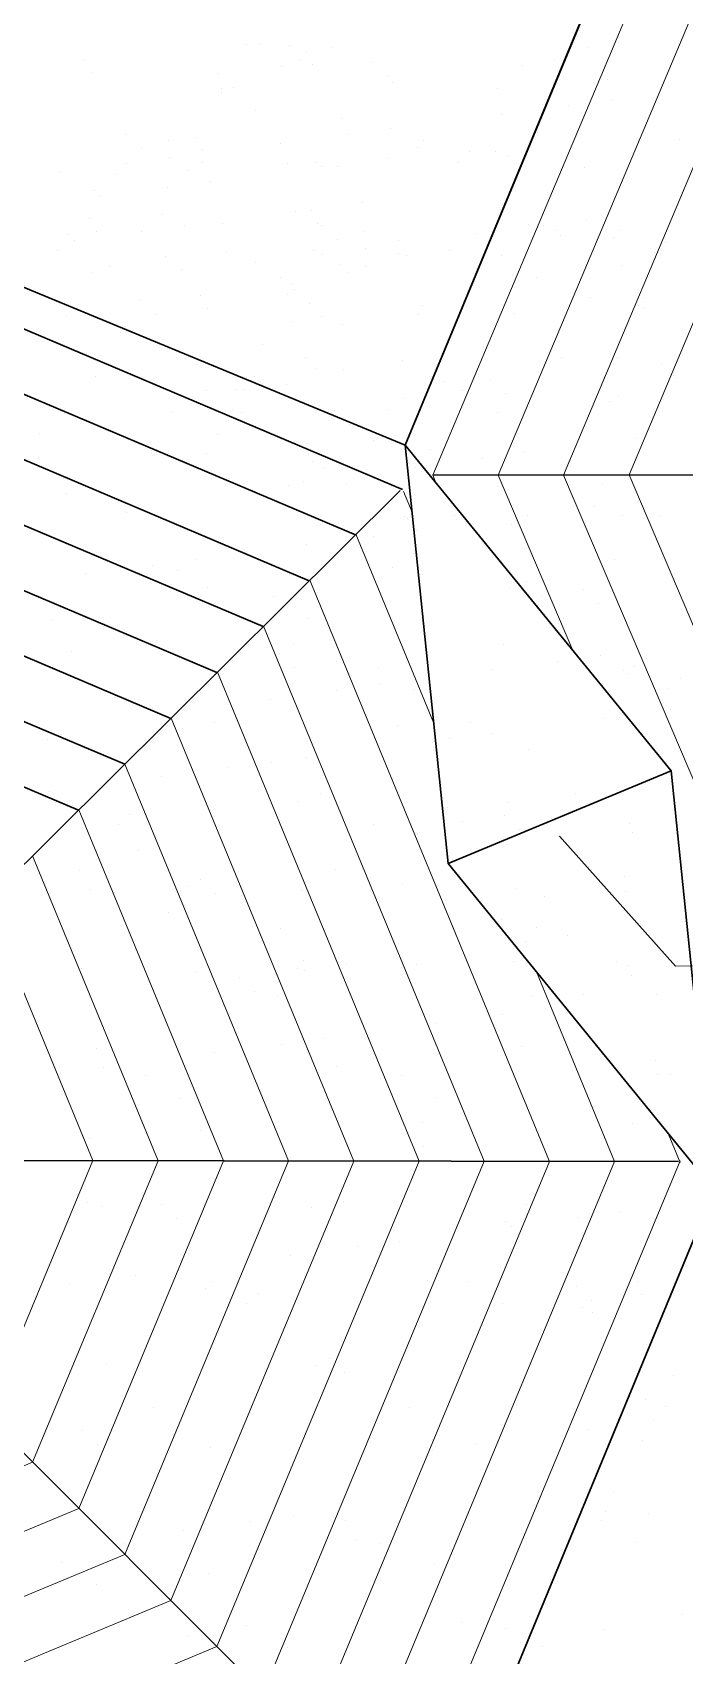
# Model space of a CAD drawing. Header units: inches. Extents: x 279 to 11006, y 233 to 7807.
# Drawn here: x 2343.3 to 2462.4, y 7234.6 to 7530.9 of the extents above; entities that cross this region are included whole.
import ezdxf

# ---------------------------------------------------------------- set-up
doc = ezdxf.new("R2010")
doc.units = ezdxf.units.IN
doc.header["$MEASUREMENT"] = 0
doc.linetypes.add('HIDDEN', pattern=[0.375, 0.25, -0.125])
doc.layers.add('ROOF LINE', color=7, linetype='Continuous', lineweight=30)
doc.layers.add('ROOFLINE', color=7, linetype='HIDDEN', lineweight=30)
doc.layers.add('ROOF_FRAMING_PLAN', color=3, linetype='Continuous')
doc.styles.add('ARCHENTLTD', font='technical.ttf', dxfattribs={"height": 0.1875})
doc.dimstyles.new('ARCHENTLTD', dxfattribs={"dimscale": 0.05, "dimtxt": 0.1875, "dimasz": 3, "dimexe": 9, "dimexo": 1, "dimgap": 2.5, "dimtad": 0, "dimdec": 1, "dimzin": 1, "dimdsep": 46, "dimlunit": 4, "dimtxsty": 'ARCHENTLTD', "dimblk": 'ARCHTICK', "dimcen": 6, "dimclrd": 256, "dimclre": 256, "dimclrt": 256, "dimaunit": 1, "dimadec": 0, "dimazin": 0, "dimtfac": 1, "dimtdec": 1, "dimtofl": 0, "dimtmove": 1, "dimatfit": 3, "dimldrblk": 'ARCHTICK', "dimfxl": 1, "dimfrac": 2, "dimtolj": 1, "dimtzin": 0, "dimlwd": 9, "dimlwe": 9, "dimarcsym": 0})

# ---------------------------------------------------------------- blocks, each defined once
blk = doc.blocks.new('_ArchTick')
at = {"color": 0, "linetype": 'ByBlock', "const_width": 0.15}
blk.add_lwpolyline([(-0.5, -0.5), (0.5, 0.5)], dxfattribs=at)

msp = doc.modelspace()

# ---------------------------------------------------------------- linework, layer by layer
at = {"layer": 'ROOF LINE'}
for p, q in [((2411.34, 7455.58), (2462.34, 7578.79)), ((2411.34, 7455.58), (2462.35, 7578.55)), ((2411.34, 7455.58), (2288.09, 7506.5)), ((2419.16, 7379.19), (2411.34, 7455.58)), ((2411.34, 7455.58), (2459.89, 7396.09)), ((2459.89, 7396.09), (2419.16, 7379.19)), ((2459.89, 7396.09), (2419.16, 7379.19)), ((2467.75, 7319.61), (2459.89, 7396.09)), ((2419.16, 7379.19), (2467.75, 7319.61)), ((2416.8, 7196.42), (2467.75, 7319.61))]:
    msp.add_line(p, q, dxfattribs=at)
at = {"layer": 'ROOF LINE', "color": 93, "lineweight": 9}
for p, q in [((2416.37, 7450.06), (2468.07, 7572.84)), ((2428.32, 7450.09), (2476.48, 7564.46)), ((2440.26, 7450.11), (2484.88, 7556.07)), ((2452.21, 7450.13), (2493.29, 7547.69)), ((2452.21, 7450.13), (2493.59, 7352.94)), ((2416.37, 7450.06), (2416.95, 7448.7)), ((2428.32, 7450.09), (2441.95, 7418.07)), ((2440.26, 7450.11), (2485.23, 7344.49)), ((2412.59, 7443.32), (2411.04, 7447.09)), ((2416.52, 7404.93), (2402.35, 7439.3)), ((2437.67, 7324.8), (2393.91, 7430.91)), ((2425.76, 7324.82), (2385.47, 7422.52)), ((2413.86, 7324.84), (2377.03, 7414.13)), ((2401.95, 7324.86), (2368.6, 7405.74)), ((2390.04, 7324.88), (2360.16, 7397.35)), ((2378.14, 7324.9), (2351.72, 7388.96)), ((2366.23, 7324.92), (2343.28, 7380.57)), ((2354.32, 7324.94), (2334.84, 7372.18)), ((2449.58, 7324.78), (2435.3, 7359.4)), ((2461.55, 7324.6), (2459.37, 7329.88)), ((2354.32, 7324.94), (2334.89, 7278.27)), ((2366.23, 7324.92), (2343.3, 7269.86)), ((2378.14, 7324.9), (2351.72, 7261.45)), ((2390.04, 7324.88), (2360.13, 7253.05)), ((2401.95, 7324.86), (2368.55, 7244.64)), ((2413.86, 7324.84), (2376.96, 7236.23)), ((2425.76, 7324.82), (2385.37, 7227.82)), ((2437.67, 7324.8), (2393.79, 7219.41)), ((2449.58, 7324.78), (2402.2, 7211)), ((2461.55, 7324.91), (2410.62, 7202.6)), ((2288.19, 7246.86), (2343.3, 7269.86)), ((2288.21, 7234.95), (2351.72, 7261.45)), ((2288.23, 7223.04), (2360.13, 7253.05)), ((2288.25, 7211.13), (2368.55, 7244.64)), ((2288.27, 7199.22), (2376.96, 7236.23))]:
    msp.add_line(p, q, dxfattribs=at)
at = {"layer": 'ROOF LINE', "color": 93}
for p, q in [((2288.09, 7499.5), (2410.83, 7447.49)), ((2288.09, 7487.56), (2402.24, 7439.19)), ((2288.1, 7475.61), (2393.81, 7430.81)), ((2288.1, 7463.66), (2385.39, 7422.43)), ((2288.1, 7451.72), (2376.96, 7414.06)), ((2564.57, 7450.36), (2416.37, 7450.06)), ((2306.12, 7343.62), (2410.39, 7447.3)), ((2288.1, 7439.77), (2368.54, 7405.68)), ((2288.1, 7427.82), (2360.11, 7397.3)), ((2288.1, 7415.87), (2351.69, 7388.93)), ((2313.98, 7325.01), (2461.22, 7324.76)), ((2306.41, 7306.72), (2416.8, 7196.42))]:
    msp.add_line(p, q, dxfattribs=at)
at = {"layer": 'ROOFLINE', "color": 7, "linetype": 'Continuous', "lineweight": 25, "ltscale": 100}
for p, q in [((2382.44, 7528.73), (2382.44, 7528.73)), ((2384.75, 7528.89), (2384.75, 7528.89)), ((2390.22, 7528.48), (2390.22, 7528.48)), ((2393.31, 7527.34), (2393.31, 7527.34)), ((2398.06, 7528.16), (2398.06, 7528.16)), ((2444.78, 7528.25), (2444.78, 7528.25)), ((2352.79, 7525.88), (2352.79, 7525.88)), ((2388.77, 7524.7), (2388.77, 7524.7)), ((2391.98, 7525.78), (2391.98, 7525.78)), ((2394.47, 7524.99), (2394.47, 7524.99)), ((2405.42, 7525.37), (2405.42, 7525.37)), ((2432.84, 7524.81), (2432.84, 7524.81)), ((2438.69, 7525.86), (2438.69, 7525.86)), ((2353.96, 7523.53), (2353.96, 7523.53)), ((2377.24, 7523.37), (2377.24, 7523.37)), ((2408.18, 7522.84), (2408.18, 7522.84)), ((2409.11, 7521.82), (2409.11, 7521.82)), ((2448.37, 7522.32), (2448.37, 7522.32)), ((2377.7, 7520.67), (2377.7, 7520.67)), ((2377.82, 7519.88), (2377.82, 7519.88)), ((2380, 7520.84), (2380, 7520.84)), ((2428.19, 7520.77), (2428.19, 7520.77)), ((2448.99, 7518.65), (2448.99, 7518.65)), ((2384.02, 7516.64), (2384.02, 7516.64)), ((2428.99, 7516.02), (2428.99, 7516.02)), ((2441.18, 7517.62), (2441.18, 7517.62)), ((2399.68, 7515.21), (2399.68, 7515.21)), ((2408.61, 7513.33), (2408.61, 7513.33)), ((2360.33, 7512.2), (2360.33, 7512.2)), ((2363.09, 7509.67), (2363.09, 7509.67)), ((2368.04, 7511.18), (2368.04, 7511.18)), ((2373.08, 7511.82), (2373.08, 7511.82)), ((2374.24, 7509.47), (2374.24, 7509.47)), ((2388.61, 7510.7), (2388.61, 7510.7)), ((2400.81, 7512.31), (2400.81, 7512.31)), ((2413.5, 7509.97), (2413.5, 7509.97)), ((2414.75, 7511.27), (2414.75, 7511.27)), ((2454.02, 7511.43), (2454.02, 7511.43)), ((2461.46, 7511.36), (2461.46, 7511.36)), ((2360.43, 7506.99), (2360.43, 7506.99)), ((2368.24, 7508.02), (2368.24, 7508.02)), ((2374.36, 7507.15), (2374.36, 7507.15)), ((2389.77, 7506.98), (2389.77, 7506.98)), ((2394.93, 7507.16), (2394.93, 7507.16)), ((2399, 7506.5), (2399, 7506.5)), ((2408.32, 7507.98), (2408.32, 7507.98)), ((2421.08, 7507.24), (2421.08, 7507.24)), ((2423.11, 7509.16), (2423.11, 7509.16)), ((2427.8, 7509.22), (2427.8, 7509.22)), ((2430.29, 7508.44), (2430.29, 7508.44)), ((2441.24, 7508.82), (2441.24, 7508.82)), ((2348.23, 7505.38), (2348.23, 7505.38)), ((2358.49, 7505.04), (2358.49, 7505.04)), ((2371.78, 7505.67), (2371.78, 7505.67)), ((2375.75, 7503.69), (2375.75, 7503.69)), ((2396.12, 7506.37), (2396.12, 7506.37)), ((2444, 7506.28), (2444, 7506.28)), ((2354.59, 7502.05), (2354.59, 7502.05)), ((2355.75, 7501.06), (2355.75, 7501.06)), ((2367.94, 7502.66), (2367.94, 7502.66)), ((2367.04, 7497.61), (2367.04, 7497.61)), ((2391.38, 7498.32), (2391.38, 7498.32)), ((2394.25, 7498.44), (2394.25, 7498.44)), ((2403.57, 7499.92), (2403.57, 7499.92)), ((2353.74, 7496.98), (2353.74, 7496.98)), ((2354.9, 7494.63), (2354.9, 7494.63)), ((2363.2, 7494.61), (2363.2, 7494.61)), ((2371, 7495.63), (2371, 7495.63)), ((2378.02, 7495.99), (2378.02, 7495.99)), ((2395.41, 7496.09), (2395.41, 7496.09)), ((2396.14, 7495.65), (2396.14, 7495.65)), ((2403.86, 7494.63), (2403.86, 7494.63)), ((2433.79, 7495.91), (2433.79, 7495.91)), ((2436.16, 7497.2), (2436.16, 7497.2)), ((2436.62, 7495.75), (2436.62, 7495.75)), ((2438.93, 7494.67), (2438.93, 7494.67)), ((2444.43, 7496.78), (2444.43, 7496.78)), ((2450.57, 7494.71), (2450.57, 7494.71)), ((2349.84, 7493.99), (2349.84, 7493.99)), ((2351, 7493), (2351, 7493)), ((2398.91, 7493.12), (2398.91, 7493.12)), ((2410.06, 7492.91), (2410.06, 7492.91)), ((2424.43, 7494.15), (2424.43, 7494.15)), ((2439.76, 7493.87), (2439.76, 7493.87)), ((2449.32, 7493.42), (2449.32, 7493.42)), ((2458.93, 7492.6), (2458.93, 7492.6)), ((2347.84, 7491.08), (2347.84, 7491.08)), ((2367.64, 7490.09), (2367.64, 7490.09)), ((2378.77, 7490.97), (2378.77, 7490.97)), ((2384.05, 7488.83), (2384.05, 7488.83)), ((2394.56, 7491.17), (2394.56, 7491.17)), ((2396.25, 7490.43), (2396.25, 7490.43)), ((2404.05, 7491.46), (2404.05, 7491.46)), ((2410.18, 7490.6), (2410.18, 7490.6)), ((2411.58, 7490.16), (2411.58, 7490.16)), ((2419.38, 7491.19), (2419.38, 7491.19)), ((2428.95, 7490.22), (2428.95, 7490.22)), ((2456.89, 7490.69), (2456.89, 7490.69)), ((2354.17, 7487.05), (2354.17, 7487.05)), ((2357.38, 7488.13), (2357.38, 7488.13)), ((2370.4, 7487.56), (2370.4, 7487.56)), ((2388.56, 7486.1), (2388.56, 7486.1)), ((2399.38, 7488.56), (2399.38, 7488.56)), ((2400.88, 7487.14), (2400.88, 7487.14)), ((2404.09, 7488.21), (2404.09, 7488.21)), ((2431.01, 7486.62), (2431.01, 7486.62)), ((2435.28, 7486.19), (2435.28, 7486.19)), ((2450.81, 7488.3), (2450.81, 7488.3)), ((2374.02, 7482.91), (2374.02, 7482.91)), ((2389.81, 7483.11), (2389.81, 7483.11)), ((2390.5, 7485.16), (2390.5, 7485.16)), ((2391.07, 7484.03), (2391.07, 7484.03)), ((2362.89, 7482.03), (2362.89, 7482.03)), ((2375.18, 7480.57), (2375.18, 7480.57)), ((2393.84, 7481.5), (2393.84, 7481.5)), ((2414.45, 7481.07), (2414.45, 7481.07)), ((2445.15, 7482.49), (2445.15, 7482.49)), ((2453.86, 7480.99), (2453.86, 7480.99)), ((2454.96, 7482.53), (2454.96, 7482.53)), ((2455.01, 7480.61), (2455.01, 7480.61)), ((2349.42, 7478.99), (2349.42, 7478.99)), ((2365.66, 7479.5), (2365.66, 7479.5)), ((2390.72, 7478.08), (2390.72, 7478.08)), ((2396.14, 7479.08), (2396.14, 7479.08)), ((2399.94, 7477.59), (2399.94, 7477.59)), ((2413.84, 7479.44), (2413.84, 7479.44)), ((2431.23, 7479.54), (2431.23, 7479.54)), ((2359.43, 7476.13), (2359.43, 7476.13)), ((2385.33, 7473.88), (2385.33, 7473.88)), ((2393.2, 7471.57), (2393.2, 7471.57)), ((2410.78, 7471.1), (2410.78, 7471.1)), ((2439.91, 7471.66), (2439.91, 7471.66)), ((2450.04, 7471.6), (2450.04, 7471.6)), ((2354.69, 7468.08), (2354.69, 7468.08)), ((2383.9, 7468.11), (2383.9, 7468.11)), ((2395.2, 7469.54), (2395.2, 7469.54)), ((2400.06, 7469.33), (2400.06, 7469.33)), ((2458.2, 7470.53), (2458.2, 7470.53)), ((2460.96, 7468), (2460.96, 7468)), ((2375.08, 7465.5), (2375.08, 7465.5)), ((2380.59, 7465.82), (2380.59, 7465.82)), ((2381.77, 7465.65), (2381.77, 7465.65)), ((2389.58, 7466.68), (2389.58, 7466.68)), ((2418.29, 7467.16), (2418.29, 7467.16)), ((2421.79, 7465.59), (2421.79, 7465.59)), ((2426.89, 7467.48), (2426.89, 7467.48)), ((2429.65, 7464.95), (2429.65, 7464.95)), ((2369.58, 7464.04), (2369.58, 7464.04)), ((2379.71, 7462.07), (2379.71, 7462.07)), ((2408.06, 7462.14), (2408.06, 7462.14)), ((2411, 7464.01), (2411, 7464.01)), ((2448.57, 7463.6), (2448.57, 7463.6)), ((2450.27, 7464.51), (2450.27, 7464.51)), ((2349.2, 7461.36), (2349.2, 7461.36)), ((2368.8, 7461.64), (2368.8, 7461.64)), ((2379.15, 7460.05), (2379.15, 7460.05)), ((2381.4, 7461.47), (2381.4, 7461.47)), ((2398.38, 7461.92), (2398.38, 7461.92)), ((2401.15, 7459.39), (2401.15, 7459.39)), ((2428.12, 7461.56), (2428.12, 7461.56)), ((2344.56, 7457.69), (2344.56, 7457.69)), ((2377.03, 7457.59), (2377.03, 7457.59)), ((2384.83, 7458.62), (2384.83, 7458.62)), ((2391.44, 7456.26), (2391.44, 7456.26)), ((2402.7, 7458.9), (2402.7, 7458.9)), ((2405.47, 7456.36), (2405.47, 7456.36)), ((2413.11, 7457.37), (2413.11, 7457.37)), ((2431.95, 7457.72), (2431.95, 7457.72)), ((2453.59, 7456.86), (2453.59, 7456.86)), ((2344.46, 7453.3), (2344.46, 7453.3)), ((2364.83, 7455.98), (2364.83, 7455.98)), ((2374.97, 7454.01), (2374.97, 7454.01)), ((2393.64, 7453.86), (2393.64, 7453.86)), ((2415.87, 7454.83), (2415.87, 7454.83)), ((2425.41, 7453.15), (2425.41, 7453.15)), ((2433.21, 7454.18), (2433.21, 7454.18)), ((2394.35, 7452.57), (2394.35, 7452.57)), ((2396.4, 7451.33), (2396.4, 7451.33)), ((2413.21, 7451.54), (2413.21, 7451.54)), ((2441.07, 7452.66), (2441.07, 7452.66)), ((2389.97, 7448.26), (2389.97, 7448.26)), ((2392.84, 7448.86), (2392.84, 7448.86)), ((2400.68, 7448.54), (2400.68, 7448.54)), ((2428.34, 7448.08), (2428.34, 7448.08)), ((2447.39, 7448.63), (2447.39, 7448.63)), ((2349.46, 7446.8), (2349.46, 7446.8)), ((2357.61, 7445.73), (2357.61, 7445.73)), ((2445.95, 7444.3), (2445.95, 7444.3)), ((2453.76, 7445.32), (2453.76, 7445.32)), ((2360.38, 7443.2), (2360.38, 7443.2)), ((2364.42, 7442.44), (2364.42, 7442.44)), ((2411.14, 7442.53), (2411.14, 7442.53)), ((2411.73, 7442.2), (2411.73, 7442.2)), ((2420.4, 7442.68), (2420.4, 7442.68)), ((2433.76, 7442.69), (2433.76, 7442.69)), ((2450.99, 7442.7), (2450.99, 7442.7)), ((2457.85, 7442.62), (2457.85, 7442.62)), ((2405.58, 7438.98), (2405.58, 7438.98)), ((2413.38, 7440.01), (2413.38, 7440.01)), ((2430.8, 7441.15), (2430.8, 7441.15)), ((2393.38, 7437.37), (2393.38, 7437.37)), ((2365.2, 7433.66), (2365.2, 7433.66)), ((2369.74, 7432.73), (2369.74, 7432.73)), ((2373.01, 7434.69), (2373.01, 7434.69)), ((2409.01, 7433.24), (2409.01, 7433.24)), ((2449.52, 7434.7), (2449.52, 7434.7)), ((2353, 7432.06), (2353, 7432.06)), ((2375.31, 7429.52), (2375.31, 7429.52)), ((2430.41, 7429.6), (2430.41, 7429.6)), ((2433.45, 7430.73), (2433.45, 7430.73)), ((2387.2, 7427.94), (2387.2, 7427.94)), ((2392.39, 7427.36), (2392.39, 7427.36)), ((2432.9, 7428.82), (2432.9, 7428.82)), ((2433.91, 7428.03), (2433.91, 7428.03)), ((2436.21, 7428.19), (2436.21, 7428.19)), ((2443.85, 7429.2), (2443.85, 7429.2)), ((2446.62, 7426.66), (2446.62, 7426.66)), ((2346.81, 7423.82), (2346.81, 7423.82)), ((2393.52, 7423.91), (2393.52, 7423.91)), ((2440.23, 7424), (2440.23, 7424)), ((2350.4, 7417.9), (2350.4, 7417.9)), ((2388.36, 7417.56), (2388.36, 7417.56)), ((2390.92, 7419.36), (2390.92, 7419.36)), ((2429.29, 7419.17), (2429.29, 7419.17)), ((2391.12, 7415.03), (2391.12, 7415.03)), ((2398.76, 7416.03), (2398.76, 7416.03)), ((2406.47, 7415.01), (2406.47, 7415.01)), ((2439.24, 7416.13), (2439.24, 7416.13)), ((2447.05, 7417.16), (2447.05, 7417.16)), ((2453.18, 7415.09), (2453.18, 7415.09)), ((2401.52, 7413.5), (2401.52, 7413.5)), ((2406.67, 7411.84), (2406.67, 7411.84)), ((2412.67, 7413.29), (2412.67, 7413.29)), ((2427.04, 7414.53), (2427.04, 7414.53)), ((2451.15, 7414.51), (2451.15, 7414.51)), ((2451.93, 7413.8), (2451.93, 7413.8)), ((2461.55, 7412.98), (2461.55, 7412.98)), ((2386.67, 7409.21), (2386.67, 7409.21)), ((2398.86, 7410.81), (2398.86, 7410.81)), ((2412.8, 7410.98), (2412.8, 7410.98)), ((2459.51, 7411.06), (2459.51, 7411.06)), ((2447.59, 7405.67), (2447.59, 7405.67)), ((2450.47, 7405.8), (2450.47, 7405.8)), ((2459.78, 7407.28), (2459.78, 7407.28)), ((2343.27, 7404.39), (2343.27, 7404.39)), ((2370.69, 7403.83), (2370.69, 7403.83)), ((2376.54, 7404.88), (2376.54, 7404.88)), ((2409.95, 7404.33), (2409.95, 7404.33)), ((2423.25, 7404.97), (2423.25, 7404.97)), ((2427.21, 7402.99), (2427.21, 7402.99)), ((2346.03, 7401.86), (2346.03, 7401.86)), ((2406.05, 7401.35), (2406.05, 7401.35)), ((2407.21, 7400.36), (2407.21, 7400.36)), ((2416.46, 7399.82), (2416.46, 7399.82)), ((2419.41, 7401.96), (2419.41, 7401.96)), ((2433.85, 7399.92), (2433.85, 7399.92)), ((2386.84, 7397.67), (2386.84, 7397.67)), ((2393.33, 7398.46), (2393.33, 7398.46)), ((2366.84, 7395.04), (2366.84, 7395.04)), ((2379.03, 7396.65), (2379.03, 7396.65)), ((2346.46, 7392.36), (2346.46, 7392.36)), ((2395.81, 7391.95), (2395.81, 7391.95)), ((2442.53, 7392.04), (2442.53, 7392.04)), ((2351.35, 7388.99), (2351.35, 7388.99)), ((2352.6, 7390.29), (2352.6, 7390.29)), ((2360.96, 7388.18), (2360.96, 7388.18)), ((2391.86, 7390.45), (2391.86, 7390.45)), ((2399.31, 7390.38), (2399.31, 7390.38)), ((2419.1, 7389.39), (2419.1, 7389.39)), ((2430.24, 7390.27), (2430.24, 7390.27)), ((2446.02, 7390.46), (2446.02, 7390.46)), ((2358.92, 7386.26), (2358.92, 7386.26)), ((2405.64, 7386.35), (2405.64, 7386.35)), ((2421.87, 7386.86), (2421.87, 7386.86)), ((2429.51, 7387.86), (2429.51, 7387.86)), ((2432.27, 7385.33), (2432.27, 7385.33)), ((2452.35, 7386.43), (2452.35, 7386.43)), ((2413.62, 7384.39), (2413.62, 7384.39)), ((2452.88, 7384.89), (2452.88, 7384.89)), ((2362.69, 7381.62), (2362.69, 7381.62)), ((2351.88, 7377.96), (2351.88, 7377.96)), ((2374.01, 7376.22), (2374.01, 7376.22)), ((2398.6, 7378.05), (2398.6, 7378.05)), ((2445.31, 7378.14), (2445.31, 7378.14)), ((2451.41, 7376.89), (2451.41, 7376.89)), ((2353.94, 7374.37), (2353.94, 7374.37)), ((2358.21, 7373.93), (2358.21, 7373.93)), ((2371.63, 7374.93), (2371.63, 7374.93)), ((2376.78, 7373.69), (2376.78, 7373.69)), ((2392.31, 7374.19), (2392.31, 7374.19)), ((2404.92, 7374.02), (2404.92, 7374.02)), ((2410.9, 7375.43), (2410.9, 7375.43)), ((2431.58, 7374.69), (2431.58, 7374.69)), ((2436.8, 7373.18), (2436.8, 7373.18)), ((2451.63, 7374.11), (2451.63, 7374.11)), ((2368.08, 7370.24), (2368.08, 7370.24)), ((2426.22, 7371.45), (2426.22, 7371.45)), ((2388.65, 7367.32), (2388.65, 7367.32)), ((2428.99, 7368.91), (2428.99, 7368.91)), ((2435.37, 7367.41), (2435.37, 7367.41)), ((2433.24, 7364.95), (2433.24, 7364.95)), ((2441.05, 7365.97), (2441.05, 7365.97)), ((2392.81, 7361.55), (2392.81, 7361.55)), ((2421.04, 7363.34), (2421.04, 7363.34)), ((2431.18, 7361.37), (2431.18, 7361.37)), ((2449.85, 7361.22), (2449.85, 7361.22)), ((2352.3, 7360.09), (2352.3, 7360.09)), ((2372.98, 7359.35), (2372.98, 7359.35)), ((2381.13, 7358.28), (2381.13, 7358.28)), ((2391.71, 7360.01), (2391.71, 7360.01)), ((2392.86, 7359.63), (2392.86, 7359.63)), ((2400.67, 7360.66), (2400.67, 7360.66)), ((2413.49, 7360.81), (2413.49, 7360.81)), ((2451.86, 7360.63), (2451.86, 7360.63)), ((2452.61, 7358.68), (2452.61, 7358.68)), ((2383.89, 7355.75), (2383.89, 7355.75)), ((2387.94, 7354.99), (2387.94, 7354.99)), ((2434.65, 7355.08), (2434.65, 7355.08)), ((2436.9, 7352.56), (2436.9, 7352.56)), ((2443.92, 7355.23), (2443.92, 7355.23)), ((2457.27, 7355.24), (2457.27, 7355.24)), ((2416.9, 7349.92), (2416.9, 7349.92)), ((2429.09, 7351.53), (2429.09, 7351.53)), ((2396.52, 7347.24), (2396.52, 7347.24)), ((2354.89, 7345.47), (2354.89, 7345.47)), ((2376.52, 7344.6), (2376.52, 7344.6)), ((2388.72, 7346.21), (2388.72, 7346.21)), ((2393.26, 7345.28), (2393.26, 7345.28)), ((2432.52, 7345.79), (2432.52, 7345.79)), ((2348.34, 7340.89), (2348.34, 7340.89)), ((2356.15, 7341.92), (2356.15, 7341.92)), ((2398.83, 7342.07), (2398.83, 7342.07)), ((2410.71, 7340.49), (2410.71, 7340.49)), ((2456.97, 7343.28), (2456.97, 7343.28)), ((2457.42, 7340.57), (2457.42, 7340.57)), ((2459.73, 7340.74), (2459.73, 7340.74)), ((2364, 7340.4), (2364, 7340.4)), ((2370.33, 7336.37), (2370.33, 7336.37)), ((2417.04, 7336.46), (2417.04, 7336.46)), ((2414.43, 7331.91), (2414.43, 7331.91)), ((2452.81, 7331.72), (2452.81, 7331.72)), ((2353.73, 7328.9), (2353.73, 7328.9)), ((2373.92, 7330.44), (2373.92, 7330.44)), ((2411.88, 7330.11), (2411.88, 7330.11)), ((2414.64, 7327.58), (2414.64, 7327.58)), ((2353.34, 7317.35), (2353.34, 7317.35)), ((2366.78, 7316.94), (2366.78, 7316.94)), ((2400.06, 7317.43), (2400.06, 7317.43)), ((2433.47, 7316.88), (2433.47, 7316.88)), ((2446.77, 7317.52), (2446.77, 7317.52)), ((2355.83, 7316.56), (2355.83, 7316.56)), ((2369.55, 7314.41), (2369.55, 7314.41)), ((2394.2, 7316.38), (2394.2, 7316.38)), ((2429.57, 7313.9), (2429.57, 7313.9)), ((2442.92, 7314.51), (2442.92, 7314.51)), ((2450.73, 7315.54), (2450.73, 7315.54)), ((2430.73, 7312.91), (2430.73, 7312.91)), ((2402.55, 7309.19), (2402.55, 7309.19)), ((2410.36, 7310.22), (2410.36, 7310.22)), ((2390.35, 7307.59), (2390.35, 7307.59)), ((2349.98, 7302.27), (2349.98, 7302.27)), ((2362.17, 7303.88), (2362.17, 7303.88)), ((2369.98, 7304.91), (2369.98, 7304.91)), ((2376.12, 7302.84), (2376.12, 7302.84)), ((2415.38, 7303), (2415.38, 7303)), ((2422.83, 7302.93), (2422.83, 7302.93)), ((2453.75, 7302.82), (2453.75, 7302.82)), ((2374.87, 7301.54), (2374.87, 7301.54)), ((2384.48, 7300.73), (2384.48, 7300.73)), ((2442.62, 7301.94), (2442.62, 7301.94)), ((2445.39, 7299.4), (2445.39, 7299.4)), ((2454.48, 7300.56), (2454.48, 7300.56)), ((2382.44, 7298.81), (2382.44, 7298.81)), ((2429.15, 7298.9), (2429.15, 7298.9)), ((2443.66, 7298.1), (2443.66, 7298.1)), ((2445.59, 7297.17), (2445.59, 7297.17)), ((2356.78, 7287.66), (2356.78, 7287.66)), ((2395.15, 7287.48), (2395.15, 7287.48)), ((2397.53, 7288.77), (2397.53, 7288.77)), ((2434.41, 7287.98), (2434.41, 7287.98)), ((2400.29, 7286.24), (2400.29, 7286.24)), ((2460.32, 7285.72), (2460.32, 7285.72)), ((2455.15, 7281.33), (2455.15, 7281.33)), ((2365.46, 7279.78), (2365.46, 7279.78)), ((2412.17, 7279.87), (2412.17, 7279.87)), ((2458.88, 7279.96), (2458.88, 7279.96)), ((2352.44, 7275.6), (2352.44, 7275.6)), ((2444.56, 7275.89), (2444.56, 7275.89)), ((2456.76, 7277.5), (2456.76, 7277.5)), ((2355.2, 7273.07), (2355.2, 7273.07)), ((2375.81, 7272.64), (2375.81, 7272.64)), ((2415.22, 7272.56), (2415.22, 7272.56)), ((2416.33, 7274.1), (2416.33, 7274.1)), ((2424.19, 7273.21), (2424.19, 7273.21)), ((2454.7, 7273.92), (2454.7, 7273.92)), ((2416.38, 7272.18), (2416.38, 7272.18)), ((2446.54, 7268.26), (2446.54, 7268.26)), ((2449.45, 7264.57), (2449.45, 7264.57)), ((2411.25, 7262.8), (2411.25, 7262.8)), ((2447.94, 7260.86), (2447.94, 7260.86)), ((2455.78, 7260.54), (2455.78, 7260.54)), ((2383.07, 7259.09), (2383.07, 7259.09)), ((2390.88, 7260.12), (2390.88, 7260.12)), ((2400.45, 7259.14), (2400.45, 7259.14)), ((2447.16, 7259.23), (2447.16, 7259.23)), ((2360.06, 7255.03), (2360.06, 7255.03)), ((2370.88, 7257.49), (2370.88, 7257.49)), ((2402.51, 7255.55), (2402.51, 7255.55)), ((2406.77, 7255.11), (2406.77, 7255.11)), ((2440.88, 7255.37), (2440.88, 7255.37)), ((2453.49, 7255.2), (2453.49, 7255.2)), ((2361.99, 7254.09), (2361.99, 7254.09)), ((2348.65, 7251.52), (2348.65, 7251.52)), ((2375.43, 7249.54), (2375.43, 7249.54)), ((2416.64, 7251.42), (2416.64, 7251.42)), ((2354.97, 7247.49), (2354.97, 7247.49)), ((2382.28, 7240.03), (2382.28, 7240.03)), ((2421.54, 7240.53), (2421.54, 7240.53)), ((2462.05, 7241.99), (2462.05, 7241.99)), ((2371.55, 7238.25), (2371.55, 7238.25)), ((2429.69, 7239.46), (2429.69, 7239.46)), ((2432.46, 7236.93), (2432.46, 7236.93)), ((2447.49, 7239.36), (2447.49, 7239.36)), ((2389.79, 7236.09), (2389.79, 7236.09)), ((2436.5, 7236.18), (2436.5, 7236.18))]:
    msp.add_line(p, q, dxfattribs=at)

# ---------------------------------------------------------------- leaders
at = {"layer": 'ROOF_FRAMING_PLAN', "color": 7, "linetype": 'Continuous', "lineweight": 9, "ltscale": 0.5}
msp.add_leader([(2439.49, 7384.18), (2460.73, 7360.43), (2474.97, 7360.66)], dimstyle='ARCHENTLTD', override={"dimgap": 1, "dimtad": 0, "dimclrd": 7}, dxfattribs=at)

doc.saveas('drawing.dxf')
